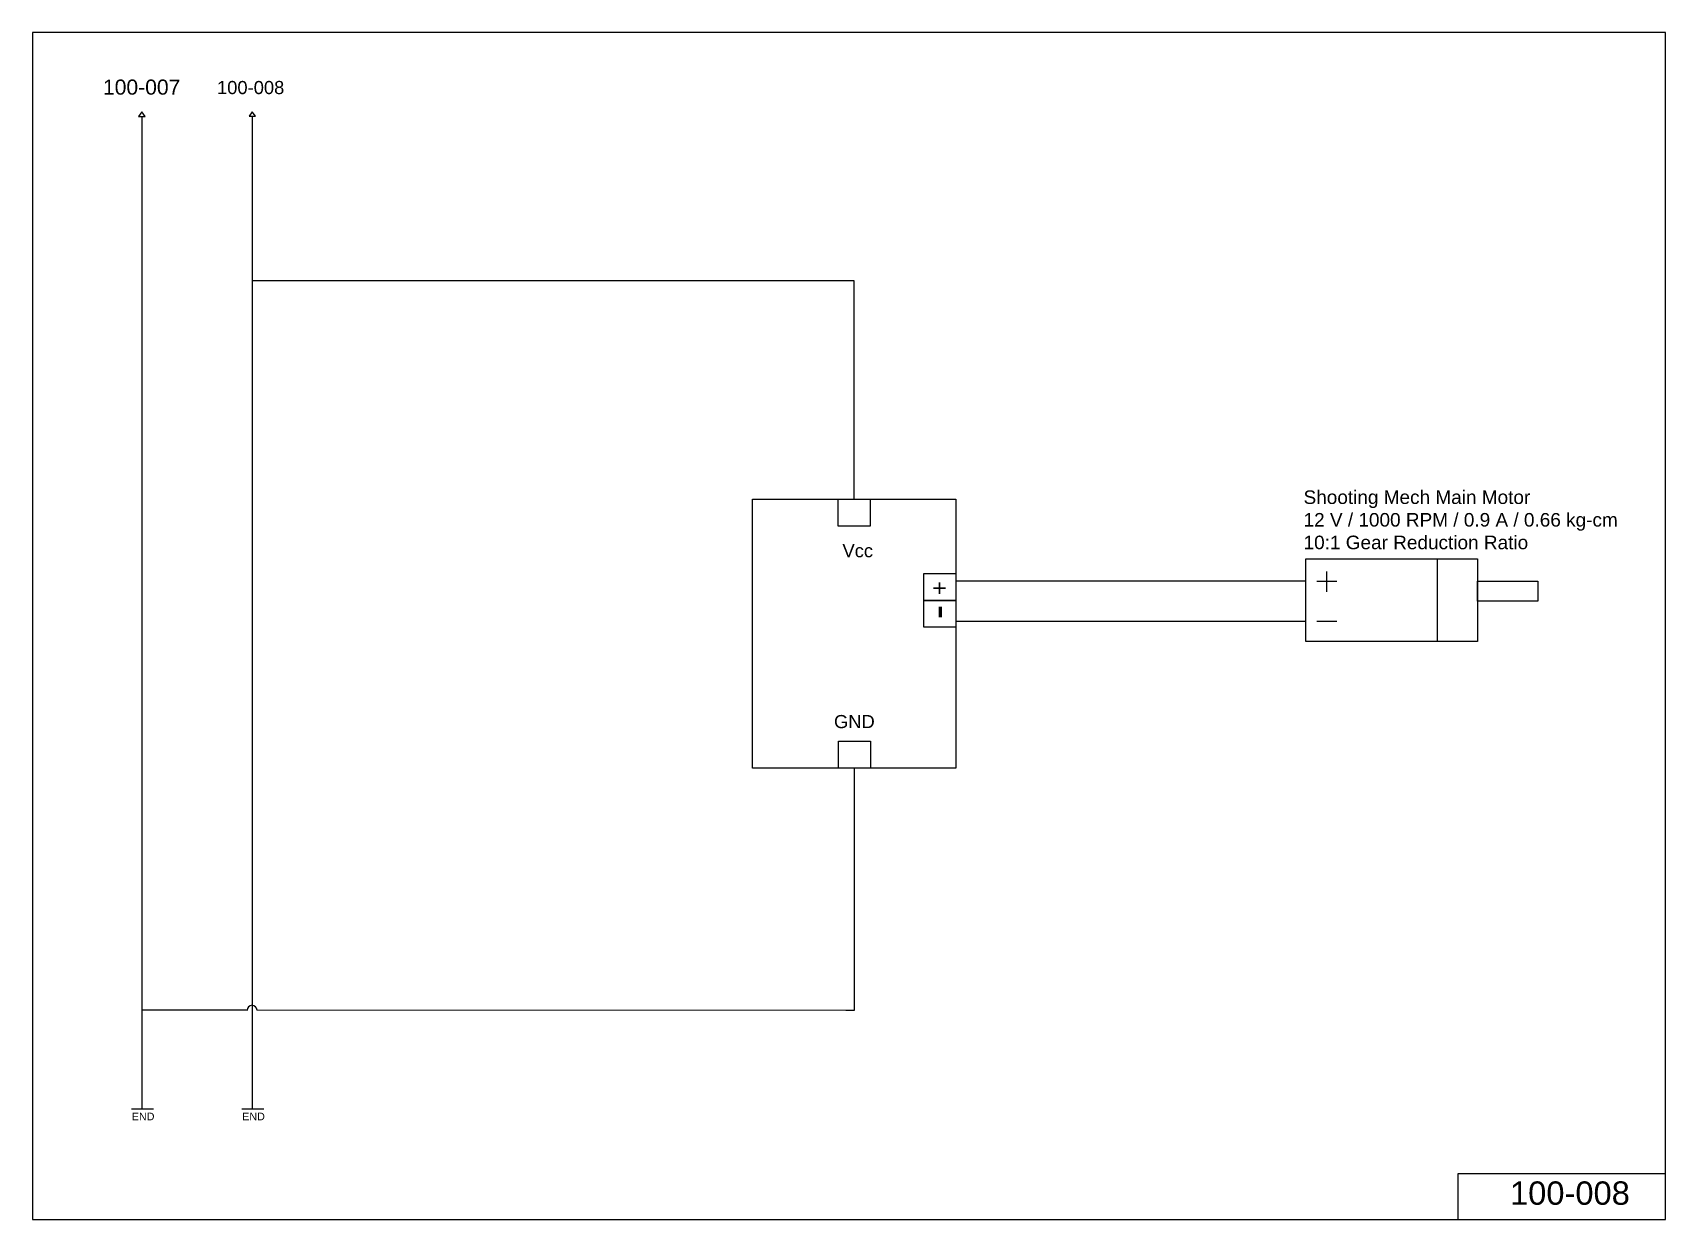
# Model space of a CAD drawing. Header units: inches. Extents: x 0 to 36.9, y 0 to 26.9.
import ezdxf

# ---------------------------------------------------------------- set-up
doc = ezdxf.new("R2010")
doc.units = ezdxf.units.IN
doc.header["$MEASUREMENT"] = 0
doc.styles.get("Standard").update_dxf_attribs({"font": 'arial.ttf'})

msp = doc.modelspace()

# ---------------------------------------------------------------- linework, layer by layer
for p, q in [((2.453, 24.977), (2.453, 2.496)), ((4.955, 24.977), (4.955, 2.496)), ((18.58, 21.248), (4.955, 21.248)), ((18.58, 16.306), (18.58, 21.248)), ((31.777, 14.956), (31.777, 13.086)), ((28.804, 14.451), (20.879, 14.451)), ((29.048, 14.451), (29.503, 14.451)), ((29.271, 14.665), (29.271, 14.21)), ((20.879, 13.541), (28.593, 13.541)), ((28.593, 13.541), (28.804, 13.541)), ((29.048, 13.541), (29.503, 13.541)), ((18.58, 10.215), (18.577, 4.724)), ((4.836, 4.73), (2.453, 4.73)), ((18.388, 4.725), (5.061, 4.731)), ((18.577, 4.724), (18.388, 4.725)), ((2.218, 2.498), (2.721, 2.498)), ((4.716, 2.498), (5.219, 2.498))]:
    msp.add_line(p, q)
for points in [[(-0.017, -0.005), (36.94, -0.005), (36.94, 26.873), (-0.017, 26.873)], [(2.527, 24.977), (2.453, 25.077), (2.38, 24.977)], [(5.028, 24.979), (4.955, 25.079), (4.881, 24.979)], [(16.281, 16.306), (20.879, 16.306), (20.879, 10.215), (16.281, 10.215)], [(18.942, 15.697), (18.218, 15.697), (18.218, 16.306), (18.942, 16.306)], [(28.804, 14.956), (32.687, 14.956), (32.687, 13.086), (28.804, 13.086)], [(20.879, 14.013), (20.155, 14.013), (20.155, 14.622), (20.879, 14.622)], [(32.687, 14.451), (34.052, 14.451), (34.052, 13.996), (32.687, 13.996)], [(20.879, 13.404), (20.155, 13.404), (20.155, 14.013), (20.879, 14.013)], [(18.951, 10.215), (18.227, 10.215), (18.227, 10.824), (18.951, 10.824)]]:
    msp.add_lwpolyline(points, close=True)
msp.add_lwpolyline([(32.253, -0.004), (32.253, 1.031), (36.936, 1.031)])
msp.add_arc((4.949, 4.73), 0.113, 0.476, 180.476)

# ---------------------------------------------------------------- texts
for s, width, gutter_width, heights, insert, char_height, attachment_point in [('100-007', 3.49736, 1.709, [0], (1.575, 25.81), 0.3417, 1), ('100-008', 3.04208, 1.486, [0], (4.156, 25.778), 0.2973, 1), ('Shooting Mech Main Motor\\P12 V / 1000 RPM / 0.9 A / 0.66 kg-cm\\P10:1 Gear Reduction Ratio', 9.94662, 0.956, [3.323], (28.751, 16.505), 0.30739, 1), ('Vcc', 1.02702, 1.487, [0.252], (18.314, 15.288), 0.2974, 1), ('GND', 1.51245, 1.487, [0.529], (19.045, 11.418), 0.2974, 3), ('END', 1.77611, 0.868, [0], (2.228, 2.412), 0.1736, 1), ('END', 1.77611, 0.868, [0], (4.727, 2.412), 0.1736, 1), ('100-008', 11.08379, 2.646, [0], (33.424, 0.855), 0.5292, 1)]:
    msp.add_mtext_dynamic_manual_height_columns(s, width=width, gutter_width=gutter_width, heights=heights, dxfattribs=dict(insert=insert, char_height=char_height, attachment_point=attachment_point))
at = {"attachment_point": 1, "rotation": 270}
for s, width, gutter_width, insert, char_height in [('+', 1.24327, 1.966, (20.712, 14.453), 0.393), ('-', 2.17701, 3.443, (20.954, 13.911), 0.689)]:
    msp.add_mtext_dynamic_manual_height_columns(s, width=width, gutter_width=gutter_width, heights=[0], dxfattribs=dict(at, insert=insert, char_height=char_height))

doc.saveas('drawing.dxf')
